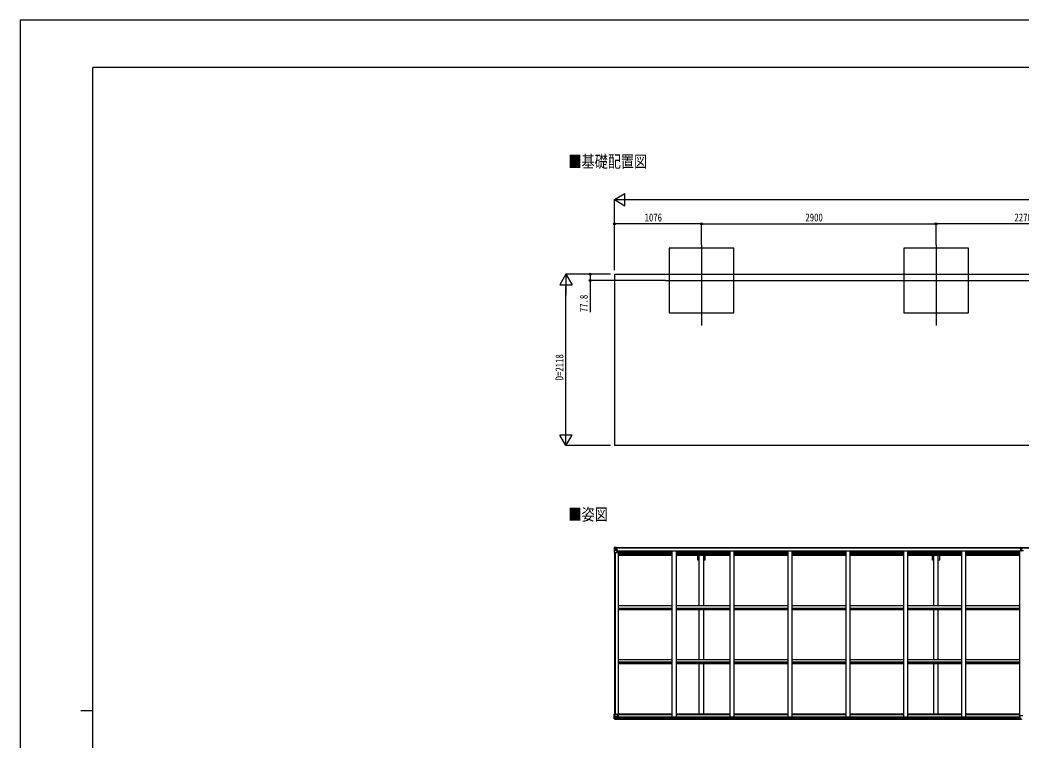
# Model space of a CAD drawing. Units: millimetres, scale not verified. Extents: x -12615 to 12615, y -8910 to 8910.
# Drawn here: x -12615 to -228, y 0 to 8910 of the extents above; entities that cross this region are included whole.
import ezdxf
from ezdxf.enums import TextEntityAlignment as Align

# ---------------------------------------------------------------- set-up
doc = ezdxf.new("R2010")
doc.units = ezdxf.units.MM
doc.header["$LTSCALE"] = 30
for name, color, linetype in [('0-2_USER1', 3, 'Continuous'), ('0-3_YKK_12', 2, 'Continuous'), ('0-4_YKK_13', 4, 'Continuous'), ('0-5_YKK_A1', 4, 'Continuous'), ('0-6_YKK_D', 6, 'Continuous'), ('0-7_YKK_ZWAK', 7, 'Continuous')]:
    doc.layers.add(name, color=color, linetype=linetype)
doc.styles.add('ＭＳ ゴシック', font='')
doc.styles.get('ＭＳ ゴシック').set_extended_font_data('MS Gothic')

msp = doc.modelspace()

# ---------------------------------------------------------------- linework, layer by layer
at = {"layer": '0-3_YKK_12'}
for p, q in [((-4189.77, 6130.23), (-4189.77, 5135.06)), ((-1289.77, 6130.23), (-1289.77, 5135.06)), ((-4635.21, 5690.14), (4726.37, 5690.14))]:
    msp.add_line(p, q, dxfattribs=at)
at = {"layer": '0-4_YKK_13'}
for p, q in [((-5267.77, 2389.8), (-5267.77, 2389.76)), ((-5266.83, 2390.8), (-5266.83, 2390.8)), ((-5266.83, 2390.76), (-5266.83, 2390.8)), ((-5257.86, 2391.19), (-5265.78, 2390.71)), ((-5264.92, 2389.74), (-5264.93, 2389.68)), ((-5264.93, 2329.09), (-5264.93, 2389.68)), ((-5264.38, 2355.97), (-5260.24, 2368.06)), ((-5264.38, 2355.97), (-5257.77, 2355.76)), ((-5260.96, 2386.3), (-5263.69, 2389.97)), ((-5260.1, 2382.79), (-5257.77, 2382.85)), ((-5260.1, 2369.32), (-5260.1, 2382.79)), ((-5257.77, 2369.29), (-5260.1, 2369.32)), ((-5245.77, 2391.98), (-5257.77, 2391.19)), ((-5257.77, 2382.85), (-5245.77, 2382.85)), ((-5257.77, 2369.29), (-5245.77, 2369.29)), ((-5257.77, 2369.29), (-5257.77, 2369.29)), ((-5257.77, 2355.76), (-5233.77, 2355.76)), ((-5252.29, 2375.65), (-5252.29, 2374.69)), ((-5246.77, 2382.85), (-5245.77, 2382.85)), ((-5239.27, 2392.49), (-5245.77, 2392.09)), ((-5245.77, 2365.99), (-5245.77, 2392.09)), ((-5245.77, 2391.21), (-5239.27, 2391.6)), ((-5244.27, 2386.38), (-5245.77, 2386.38)), ((-5244.27, 2382.85), (-5245.77, 2382.85)), ((-5244.27, 2369.29), (-5245.77, 2369.29)), ((-5244.94, 2365.73), (-5234.59, 2364.08)), ((-5244.94, 2365.1), (-5244.94, 2365.73)), ((-5234.59, 2363.45), (-5244.94, 2365.1)), ((-5239.27, 2390.68), (-5244.27, 2390.59)), ((-5243.77, 2386.02), (-5244.27, 2386.02)), ((-5240.27, 2381.09), (-5244.27, 2381.09)), ((-5240.27, 2372.89), (-5244.27, 2372.89)), ((-5244.16, 2384.72), (-5240.27, 2384.72)), ((-5243.77, 2387.05), (-5243.77, 2385.09)), ((-5235.77, 2387.05), (-5243.77, 2387.05)), ((-5235.77, 2387.02), (-5243.77, 2387.02)), ((-5233.77, 2385.18), (-5243.77, 2385.09)), ((-5243.77, 2384.93), (-5243.77, 2385.09)), ((-5243.77, 2385.09), (-5243.77, 2385.09)), ((-5240.27, 2364.99), (-5240.27, 2384.96)), ((-5239.27, 2391.6), (-5239.27, 2392.49)), ((-5239.27, 2391.09), (-5239.27, 2391.6)), ((-5239.27, 2391.09), (-5239.27, 2390.68)), ((-5239.27, 2390.68), (-5239.27, 2389.86)), ((-5234.59, 2364.08), (-5234.59, 2363.45)), ((-5234.32, 2364), (-5230.27, 2363.97)), ((-5234.27, 2390.29), (-5234.27, 2389.86)), ((-5233.97, 2390.29), (-5234.27, 2390.29)), ((-5233.97, 2390.29), (-5232.28, 2389.86)), ((-5233.77, 2386.79), (-5228.77, 2386.79)), ((-5233.77, 2385.18), (-5233.77, 2386.79)), ((-5233.77, 2330.09), (-5233.77, 2363.19)), ((-5229.27, 2363.96), (-5230.27, 2363.97)), ((-5230.27, 2362.23), (-5229.27, 2362.24)), ((-5229.27, 2347.74), (-5229.27, 2363.96)), ((-5228.77, 2387.72), (-5228.77, 2386.79)), ((-5228.77, 2386.79), (-5227.77, 2386.79)), ((-5227.77, 2386.79), (-5227.77, 2387.72)), ((-5227.77, 2386.79), (-5227.77, 2385.22)), ((-5227.77, 2385.11), (-5227.77, 2385.22)), ((-243.02, 2359.02), (-236.02, 2359.08)), ((-243.02, 2357.64), (-236.02, 2357.58)), ((-243.02, 2347.74), (-243.02, 2357.14)), ((-241.02, 2390.08), (-236.17, 2390.37)), ((-241.02, 2387.07), (-241.02, 2390.08)), ((-236.02, 2387.38), (-241.02, 2387.07)), ((-241.02, 2385.58), (-241.02, 2387.07)), ((-240.02, 2384.58), (-236.02, 2384.58)), ((-240.02, 2382.75), (-240.02, 2384.58)), ((-240.02, 2382.75), (-236.02, 2382.68)), ((-240.02, 2379.14), (-240.02, 2382.75)), ((-240.02, 2379.14), (-236.02, 2379.08)), ((-240.02, 2370.91), (-240.02, 2379.14)), ((-240.02, 2370.91), (-236.02, 2370.87)), ((-240.02, 2359.04), (-240.02, 2370.91)), ((-236.17, 2390.37), (-234.52, 2390.47)), ((-234.52, 2387.47), (-236.02, 2387.38)), ((-236.02, 2384.58), (-236.02, 2387.38)), ((-236.02, 2384.58), (-236.02, 2373.86)), ((-236.02, 2373.86), (-233.02, 2373.86)), ((-236.02, 2366.79), (-236.02, 2373.86)), ((-236.02, 2366.79), (-233.02, 2366.79)), ((-236.02, 2357.15), (-236.02, 2366.79)), ((-236.02, 2357.15), (-233.02, 2357.15)), ((-236.02, 2350.08), (-236.02, 2357.15)), ((-234.52, 2390.47), (-234.52, 2387.47)), ((-228.02, 2387.07), (-234.52, 2387.47)), ((-233.02, 2384.58), (-229.02, 2384.58)), ((-233.02, 2384.58), (-233.02, 2373.86)), ((-233.02, 2382.68), (-229.02, 2382.68)), ((-233.02, 2366.79), (-233.02, 2373.86)), ((-233.02, 2357.15), (-233.02, 2366.79)), ((-226.02, 2358.52), (-233.02, 2358.58)), ((-233.02, 2350.08), (-233.02, 2357.15)), ((-229.02, 2382.68), (-229.02, 2384.58)), ((-229.02, 2359.04), (-229.02, 2370.87)), ((-228.02, 2385.58), (-228.02, 2387.07)), ((-5264.93, 2329.09), (-5234.77, 2329.09)), ((-5229.27, 2352.09), (-5233.77, 2352.09)), ((-236.02, 2350.08), (-233.02, 2350.08)), ((-236.02, 2350.08), (-236.02, 2347.74)), ((-233.02, 2350.08), (-233.02, 2347.74)), ((-5267.77, 333.11), (-5234.77, 333.11)), ((-5267.77, 272.4), (-5267.77, 333.11)), ((-5266.83, 271.45), (-5266.83, 271.4)), ((-5257.86, 271.02), (-5265.78, 271.49)), ((-5264.92, 333.11), (-5264.92, 272.53)), ((-5264.92, 272.46), (-5264.92, 272.53)), ((-5264.38, 306.23), (-5257.77, 306.45)), ((-5264.38, 306.23), (-5260.24, 294.15)), ((-5260.96, 275.9), (-5263.69, 272.24)), ((-5257.77, 292.91), (-5260.1, 292.88)), ((-5260.1, 292.88), (-5260.1, 279.41)), ((-5260.1, 279.41), (-5257.77, 279.35)), ((-5257.77, 306.45), (-5233.77, 306.45)), ((-5257.77, 292.91), (-5257.77, 292.91)), ((-5245.77, 292.91), (-5257.77, 292.91)), ((-5257.77, 279.36), (-5245.77, 279.36)), ((-5245.77, 270.23), (-5257.77, 271.01)), ((-5253.25, 286.55), (-5253.25, 287.51)), ((-5245.77, 296.9), (-5239.27, 296.9)), ((-5245.77, 296.9), (-5245.77, 270.11)), ((-5234.59, 298.76), (-5244.94, 297.1)), ((-5244.94, 297.1), (-5244.94, 296.9)), ((-5242.24, 296.9), (-5234.59, 298.12)), ((-5239.27, 296.9), (-5230.27, 296.87)), ((-5239.27, 269.72), (-5239.27, 275.66)), ((-5230.27, 275.09), (-5239.27, 275.03)), ((-5234.59, 298.12), (-5234.59, 298.76)), ((-5233.77, 332.11), (-5233.77, 299.02)), ((-5229.27, 295.96), (-5229.27, 275.8)), ((-250.27, 275.18), (-250.27, 307.5)), ((-250.27, 275.18), (-250.27, 275.15)), ((-218.27, 308.5), (-249.27, 308.5)), ((-240.27, 274.42), (-249.27, 274.47))]:
    msp.add_line(p, q, dxfattribs=at)
for points in [[(-5267.77, 2389.76), (-5267.77, 2329.09), (-5264.93, 2329.09)], [(-5266.83, 2390.8), (-5257.77, 2391.36), (-5245.77, 2392.09)], [(-5254.21, 2376.61), (-5255.17, 2376.61), (-5255.17, 2377.57), (-5254.21, 2377.57)], [(-5253.25, 2378.53), (-5253.25, 2379.49), (-5252.29, 2379.49), (-5252.29, 2378.53)], [(-5252.29, 2374.69), (-5253.25, 2374.69), (-5253.25, 2375.65)], [(-5251.33, 2377.57), (-5250.37, 2377.57), (-5250.37, 2376.61), (-5251.33, 2376.61)], [(-5239.27, 2391.09), (-5244.27, 2391.09), (-5244.27, 2365.63)], [(-5243.77, 2386.02), (-5235.77, 2386.02), (-5235.77, 2387.72)], [(-5228.77, 2385.06), (-5243.77, 2384.93), (-5243.77, 2384.93)], [(-5233.77, 2385.18), (-5233.77, 2385.17), (-5227.77, 2385.22)], [(-5230.27, 2363.97), (-5230.27, 2362.23), (-5233.77, 2362.22)], [(-236.02, 2358.58), (-243.02, 2358.52), (-243.02, 2359.02)], [(-236.02, 2357.08), (-243.02, 2357.14), (-243.02, 2357.64), (-243.02, 2358.52)], [(-234.52, 2390.47), (-228.02, 2390.08), (-228.02, 2387.07)], [(-233.02, 2379.08), (-229.02, 2379.08), (-229.02, 2382.68)], [(-233.02, 2370.87), (-229.02, 2370.87), (-229.02, 2379.08)], [(-233.02, 2359.08), (-226.02, 2359.02), (-226.02, 2358.52)], [(-233.02, 2357.58), (-226.02, 2357.64), (-226.02, 2357.14), (-233.02, 2357.08)], [(-5266.83, 271.4), (-5257.77, 270.85), (-5239.27, 269.72)], [(-5254.21, 284.63), (-5255.17, 284.63), (-5255.17, 285.59), (-5254.21, 285.59)], [(-5253.25, 287.51), (-5252.29, 287.51), (-5252.29, 286.55)], [(-5252.29, 283.67), (-5252.29, 282.71), (-5253.25, 282.71), (-5253.25, 283.67)], [(-5251.33, 285.59), (-5250.37, 285.59), (-5250.37, 284.63), (-5251.33, 284.63)], [(-5229.27, 275.8), (-5229.28, 275.7), (-5239.27, 275.66)], [(-233.77, 268.99), (-240.27, 269.38), (-240.27, 274.42)], [(-233.77, 268.99), (-227.27, 269.38), (-227.27, 274.42)]]:
    msp.add_lwpolyline(points, dxfattribs=at)
for centre in [(-5252.77, 2377.09), (-5252.77, 285.11)]:
    msp.add_circle(centre, 5.3, dxfattribs=at)
for centre, radius, start, end in [((-5266.77, 2389.8), 0.999, 93.4424, 179.95083), ((-5266.77, 2389.8), 1, 93.50017, 180.00079), ((-5266.77, 2389.76), 0.999, 93.4424, 179.95083), ((-5265.61, 2403.41), 12.7, 269.24466, 275.10311), ((-5263.64, 2389.8), 1.28, 131.17831, 182.45895), ((-5254.21, 2378.53), 0.96, 270, 0), ((-5254.21, 2375.65), 0.96, 0, 90), ((-5251.33, 2378.53), 0.96, 180, 270), ((-5251.33, 2375.65), 0.96, 90, 180), ((-5244.83, 2366.67), 0.937, 182.32209, 263.26766), ((-5244.83, 2366.03), 0.937, 182.32209, 263.26766), ((-5243.77, 2387.55), 0.5, 179.99802, 269.99691), ((-5243.77, 2387.52), 0.5, 180.00109, 270.00109), ((-5243.77, 2384.59), 0.5, 90.52895, 180.04464), ((-5243.76, 2384.42), 0.513, 91.88028, 181.04707), ((-5234.7, 2363.15), 0.937, 2.32209, 83.26766), ((-5234.7, 2362.52), 0.937, 2.32209, 83.26766), ((-5228.63, 2392.75), 7.69, 268.96999, 276.43426), ((-240.02, 2385.58), 1, 180, 270), ((-229.02, 2385.58), 1, 270, 0), ((-5234.77, 2330.09), 1, 270, 0), ((-5266.77, 272.44), 0.999, 180.04917, 266.5576), ((-5266.77, 272.4), 0.999, 180.04917, 266.5576), ((-5266.77, 272.4), 1, 179.99921, 266.49983), ((-5265.61, 258.79), 12.7, 84.89689, 90.75534), ((-5263.64, 272.41), 1.28, 177.54105, 228.82169), ((-5254.21, 286.55), 0.96, 270, 0), ((-5254.21, 283.67), 0.96, 0, 90), ((-5251.33, 286.55), 0.96, 180, 270), ((-5251.33, 283.67), 0.96, 90, 180), ((-5244.83, 296.17), 0.937, 96.73234, 129.06602), ((-5234.77, 332.11), 1, 0, 90), ((-5234.7, 299.69), 0.937, 276.73234, 357.67791), ((-5234.7, 299.05), 0.937, 276.73234, 357.67791), ((-249.27, 307.5), 1, 90, 180)]:
    msp.add_arc(centre, radius, start, end, dxfattribs=at)
for centre, major_axis, ratio, start_param, end_param in [((-5065.83, 2403.11), (201, 12.36), 0.060933, 3.13734627, 3.13784492), ((-5264.83, 2390.88), (2, 0.12), 0.060933, 3.13784492, 4.21192957), ((-5263.66, 2358.32), (0.85, 2.32), 0.403757, 2.3087461, 3.27440486), ((-5264.64, 2387.78), (-0.02, 3), 0.466854, 5.52348971, 6.15750234), ((-5262.97, 2382.71), (0.03, 5), 0.573921, 4.73206034, 5.51591357), ((-5261.51, 2369.34), (0, 3), 0.468246, 4.2703918, 4.70589714), ((-5339.52, 2382.85), (81.75, 0), 0.061163, 0, 0.00077247), ((-235.99, 2387.38), (0.18, -2.99), 0.008711, 3.14159265, 4.71132354), ((-407.89, 2376.86), (171.87, 10.52), 0.017422, 6.28211938, 6.28318482), ((-5264.83, 271.32), (2, -0.12), 0.060933, 2.07125573, 3.14534039), ((-5065.83, 259.09), (201, -12.36), 0.060933, 3.14534039, 3.14583904), ((-5263.66, 303.88), (0.85, -2.32), 0.403757, 3.00878045, 3.9744392), ((-5264.64, 274.42), (-0.02, -3), 0.466854, 0.12568297, 0.75969559), ((-5262.97, 279.49), (0.03, -5), 0.573921, 0.76727174, 1.55112496), ((-5261.5, 292.86), (0, -3), 0.468246, 1.57728817, 2.01279351), ((-5339.52, 279.36), (81.75, 0), 0.061163, 6.28241284, 6.28318531), ((-5230.27, 295.96), (1, -0.021), 0.906239, 0.01870467, 1.589501), ((-5230.27, 275.8), (1, 0.012), 0.707053, 4.70366366, 6.124411), ((-249.27, 275.18), (1, -0.012), 0.707053, 3.2044821, 4.7211143)]:
    msp.add_ellipse(centre, major_axis=major_axis, ratio=ratio, start_param=start_param, end_param=end_param, dxfattribs=at)
at = {"layer": '0-5_YKK_A1'}
for p, q in [((-5265.77, 5767.94), (5514.23, 5767.94)), ((-5265.77, 5767.94), (-5265.77, 3649.94)), ((5514.23, 3649.94), (-5265.77, 3649.94)), ((-5244.27, 2389.86), (-241.02, 2389.86)), ((-5244.27, 2387.72), (-241.02, 2387.72)), ((-228.02, 2389.86), (5492.73, 2389.86)), ((-228.02, 2387.72), (5492.73, 2387.72)), ((-5265.77, 2329.09), (-5265.77, 333.11)), ((-5256.07, 2329.09), (-5256.07, 333.11)), ((-5233.77, 2347.74), (-5220.77, 2347.74)), ((-5220.77, 2347.74), (-5220.77, 297.09)), ((-5220.77, 2334.06), (-4554.77, 2334.06)), ((-5220.77, 2325.67), (-4554.77, 2325.67)), ((-5220.77, 2317.47), (-4554.77, 2317.47)), ((-5220.77, 2313.54), (-4554.77, 2313.54)), ((-5220.77, 2308.46), (-4554.77, 2308.46)), ((-5220.77, 2295.45), (-4554.77, 2295.45)), ((-5213.27, 2334.06), (-5213.27, 2349.58)), ((-5213.27, 2349.58), (-266.27, 2349.58)), ((-4554.77, 2349.56), (-4554.77, 297.09)), ((-4504.77, 2349.56), (-4504.77, 297.09)), ((-4504.77, 2334.06), (-3838.77, 2334.06)), ((-4504.77, 2325.67), (-3838.77, 2325.67)), ((-4504.77, 2317.47), (-3838.77, 2317.47)), ((-4504.77, 2313.54), (-3838.77, 2313.54)), ((-4504.77, 2308.46), (-3838.77, 2308.46)), ((-4504.77, 2295.45), (-3838.77, 2295.45)), ((-4234.97, 2233.86), (-4234.97, 2290.13)), ((-4217.27, 2233.86), (-4234.97, 2233.86)), ((-4217.27, 1668.8), (-4217.27, 2290.13)), ((-4162.27, 1668.8), (-4162.27, 2290.13)), ((-4144.57, 2233.86), (-4162.27, 2233.86)), ((-4144.57, 2233.86), (-4144.57, 2290.13)), ((-3838.77, 2349.56), (-3838.77, 297.09)), ((-3788.77, 2349.56), (-3788.77, 297.09)), ((-3788.77, 2334.06), (-3122.77, 2334.06)), ((-3788.77, 2325.67), (-3122.77, 2325.67)), ((-3788.77, 2317.47), (-3122.77, 2317.47)), ((-3788.77, 2313.54), (-3122.77, 2313.54)), ((-3788.77, 2308.46), (-3122.77, 2308.46)), ((-3788.77, 2295.45), (-3122.77, 2295.45)), ((-3122.77, 2349.56), (-3122.77, 297.09)), ((-3072.77, 2349.56), (-3072.77, 297.09)), ((-3072.77, 2334.06), (-2406.77, 2334.06)), ((-3072.77, 2325.67), (-2406.77, 2325.67)), ((-3072.77, 2317.47), (-2406.77, 2317.47)), ((-3072.77, 2313.54), (-2406.77, 2313.54)), ((-3072.77, 2308.46), (-2406.77, 2308.46)), ((-3072.77, 2295.45), (-2406.77, 2295.45)), ((-2406.77, 2349.56), (-2406.77, 297.09)), ((-2356.77, 2349.56), (-2356.77, 297.09)), ((-2356.77, 2334.06), (-1690.77, 2334.06)), ((-2356.77, 2325.67), (-1690.77, 2325.67)), ((-2356.77, 2317.47), (-1690.77, 2317.47)), ((-2356.77, 2313.54), (-1690.77, 2313.54)), ((-2356.77, 2308.46), (-1690.77, 2308.46)), ((-2356.77, 2295.45), (-1690.77, 2295.45)), ((-1690.77, 2349.56), (-1690.77, 297.09)), ((-1640.77, 2349.56), (-1640.77, 297.09)), ((-1640.77, 2334.06), (-974.77, 2334.06)), ((-1640.77, 2325.67), (-974.77, 2325.67)), ((-1640.77, 2317.47), (-974.77, 2317.47)), ((-1640.77, 2313.54), (-974.77, 2313.54)), ((-1640.77, 2308.46), (-974.77, 2308.46)), ((-1640.77, 2295.45), (-974.77, 2295.45)), ((-1334.97, 2233.86), (-1334.97, 2290.13)), ((-1317.27, 2233.86), (-1334.97, 2233.86)), ((-1317.27, 1668.8), (-1317.27, 2290.13)), ((-1262.27, 1668.8), (-1262.27, 2290.13)), ((-1244.57, 2233.86), (-1262.27, 2233.86)), ((-1244.57, 2233.86), (-1244.57, 2290.13)), ((-974.77, 2349.56), (-974.77, 297.09)), ((-924.77, 2349.56), (-924.77, 297.09)), ((-924.77, 2334.06), (-258.77, 2334.06)), ((-924.77, 2325.67), (-258.77, 2325.67)), ((-924.77, 2317.47), (-258.77, 2317.47)), ((-924.77, 2313.54), (-258.77, 2313.54)), ((-924.77, 2308.46), (-258.77, 2308.46)), ((-924.77, 2295.45), (-258.77, 2295.45)), ((-266.27, 2334.06), (-266.27, 2349.58)), ((-258.77, 2347.74), (-258.77, 297.09)), ((-208.77, 2347.74), (-258.77, 2347.74)), ((-4554.77, 1668.8), (-5220.74, 1668.8)), ((-4554.77, 1639.06), (-5220.74, 1639.06)), ((-4554.77, 1634.51), (-5220.74, 1634.51)), ((-4554.77, 1621.5), (-5220.74, 1621.5)), ((-3838.77, 1668.8), (-4504.77, 1668.8)), ((-3838.77, 1639.06), (-4504.77, 1639.06)), ((-3838.77, 1634.51), (-4504.77, 1634.51)), ((-3838.77, 1621.5), (-4504.77, 1621.5)), ((-4217.27, 1001.81), (-4217.27, 1621.5)), ((-4162.27, 1001.81), (-4162.27, 1621.5)), ((-3122.77, 1668.8), (-3788.77, 1668.8)), ((-3122.77, 1639.06), (-3788.77, 1639.06)), ((-3122.77, 1634.51), (-3788.77, 1634.51)), ((-3122.77, 1621.5), (-3788.77, 1621.5)), ((-2406.77, 1668.8), (-3072.77, 1668.8)), ((-2406.77, 1639.06), (-3072.77, 1639.06)), ((-2406.77, 1634.51), (-3072.77, 1634.51)), ((-2406.77, 1621.5), (-3072.77, 1621.5)), ((-1690.77, 1668.8), (-2356.77, 1668.8)), ((-1690.77, 1639.06), (-2356.77, 1639.06)), ((-1690.77, 1634.51), (-2356.77, 1634.51)), ((-1690.77, 1621.5), (-2356.77, 1621.5)), ((-974.77, 1668.8), (-1640.77, 1668.8)), ((-974.77, 1639.06), (-1640.77, 1639.06)), ((-974.77, 1634.51), (-1640.77, 1634.51)), ((-974.77, 1621.5), (-1640.77, 1621.5)), ((-1317.27, 1001.81), (-1317.27, 1621.5)), ((-1262.27, 1001.81), (-1262.27, 1621.5)), ((-258.77, 1668.8), (-924.77, 1668.8)), ((-258.77, 1639.06), (-924.77, 1639.06)), ((-258.77, 1634.51), (-924.77, 1634.51)), ((-258.77, 1621.5), (-924.77, 1621.5)), ((-4554.77, 1001.81), (-5220.74, 1001.81)), ((-3838.77, 1001.81), (-4504.77, 1001.81)), ((-3122.77, 1001.81), (-3788.77, 1001.81)), ((-2406.77, 1001.81), (-3072.77, 1001.81)), ((-1690.77, 1001.81), (-2356.77, 1001.81)), ((-974.77, 1001.81), (-1640.77, 1001.81)), ((-258.77, 1001.81), (-924.77, 1001.81)), ((-4554.77, 972.07), (-5220.74, 972.07)), ((-4554.77, 967.52), (-5220.74, 967.52)), ((-4554.77, 954.51), (-5220.74, 954.51)), ((-3838.77, 972.07), (-4504.77, 972.07)), ((-3838.77, 967.52), (-4504.77, 967.52)), ((-3838.77, 954.51), (-4504.77, 954.51)), ((-4217.27, 333.26), (-4217.27, 954.51)), ((-4162.27, 333.26), (-4162.27, 954.51)), ((-3122.77, 972.07), (-3788.77, 972.07)), ((-3122.77, 967.52), (-3788.77, 967.52)), ((-3122.77, 954.51), (-3788.77, 954.51)), ((-2406.77, 972.07), (-3072.77, 972.07)), ((-2406.77, 967.52), (-3072.77, 967.52)), ((-2406.77, 954.51), (-3072.77, 954.51)), ((-1690.77, 972.07), (-2356.77, 972.07)), ((-1690.77, 967.52), (-2356.77, 967.52)), ((-1690.77, 954.51), (-2356.77, 954.51)), ((-974.77, 972.07), (-1640.77, 972.07)), ((-974.77, 967.52), (-1640.77, 967.52)), ((-974.77, 954.51), (-1640.77, 954.51)), ((-1317.27, 333.26), (-1317.27, 954.51)), ((-1262.27, 333.26), (-1262.27, 954.51)), ((-258.77, 972.07), (-924.77, 972.07)), ((-258.77, 967.52), (-924.77, 967.52)), ((-258.77, 954.51), (-924.77, 954.51)), ((-5241.03, 297.09), (-250.27, 297.09)), ((-5239.27, 271.32), (-240.27, 271.32)), ((-5229.27, 294.83), (-250.27, 294.83)), ((-5229.27, 279.22), (-250.27, 279.22)), ((-5220.77, 333.26), (-4554.77, 333.26)), ((-5220.77, 324.92), (-4554.77, 324.92)), ((-4504.77, 333.26), (-3838.77, 333.26)), ((-4504.77, 324.92), (-3838.77, 324.92)), ((-3788.77, 333.26), (-3122.77, 333.26)), ((-3788.77, 324.92), (-3122.77, 324.92)), ((-3072.77, 333.26), (-2406.77, 333.26)), ((-3072.77, 324.92), (-2406.77, 324.92)), ((-2356.77, 333.26), (-1690.77, 333.26)), ((-2356.77, 324.92), (-1690.77, 324.92)), ((-1640.77, 333.26), (-974.77, 333.26)), ((-1640.77, 324.92), (-974.77, 324.92)), ((-924.77, 333.26), (-258.77, 333.26)), ((-924.77, 324.92), (-258.77, 324.92))]:
    msp.add_line(p, q, dxfattribs=at)
for points in [[(-4589.77, 5290.14), (-3789.77, 5290.14), (-3789.77, 6090.14), (-4589.77, 6090.14)], [(-1689.77, 5290.14), (-889.77, 5290.14), (-889.77, 6090.14), (-1689.77, 6090.14)]]:
    msp.add_lwpolyline(points, close=True, dxfattribs=at)
at = {"layer": '0-6_YKK_D'}
for p, q in [((-5265.77, 6690.14), (-5135.86, 6765.14)), ((-5265.77, 5817.94), (-5265.77, 6691.14)), ((-5265.77, 6690.14), (-5135.86, 6615.14)), ((-5265.77, 6690.14), (-5005.96, 6690.14)), ((-5135.86, 6615.14), (-5135.86, 6765.14)), ((-5115.77, 6690.14), (5364.23, 6690.14)), ((-5265.77, 5817.94), (-5265.77, 6391.14)), ((-4189.77, 6390.14), (-5265.77, 6390.14)), ((-4189.77, 6130.23), (-4189.77, 6391.14)), ((-4189.77, 6130.23), (-4189.77, 6391.14)), ((-4189.77, 6390.14), (-1289.77, 6390.14)), ((-1289.77, 6130.23), (-1289.77, 6391.14)), ((-1289.77, 6130.23), (-1289.77, 6391.14)), ((980.23, 6390.14), (-1289.77, 6390.14)), ((-5865.77, 5767.94), (-5940.77, 5638.04)), ((-5315.77, 5767.94), (-5866.77, 5767.94)), ((-5865.77, 5767.94), (-5790.77, 5638.04)), ((-5865.77, 5767.94), (-5865.77, 5508.14)), ((-5315.77, 5767.94), (-5566.77, 5767.94)), ((-5940.77, 5638.04), (-5790.77, 5638.04)), ((-5865.77, 3799.94), (-5865.77, 5617.94)), ((-4635.21, 5690.14), (-5566.77, 5690.14)), ((-5865.77, 3649.94), (-5865.77, 3909.75)), ((-5865.77, 3649.94), (-5940.77, 3779.85)), ((-5790.77, 3779.85), (-5940.77, 3779.85)), ((-5865.77, 3649.94), (-5790.77, 3779.85)), ((-5315.77, 3649.94), (-5866.77, 3649.94))]:
    msp.add_line(p, q, dxfattribs=at)
msp.add_lwpolyline([(-5565.77, 5767.94), (-5565.77, 5690.14), (-5565.77, 5298.74)], dxfattribs=at)
for centre in [(-5265.77, 6390.14), (-4189.77, 6390.14), (-4189.77, 6390.14), (-1289.77, 6390.14), (-1289.77, 6390.14), (-5565.77, 5767.94), (-5565.77, 5690.14)]:
    msp.add_circle(centre, 12.75, dxfattribs=at)
at = {"layer": '0-7_YKK_ZWAK'}
for p, q in [((11685.06, 8325), (-11714.94, 8325)), ((-11714.94, -7575), (-11714.94, 8325)), ((-11864.94, 375), (-11714.94, 375))]:
    msp.add_line(p, q, dxfattribs=at)
msp.add_lwpolyline([(-12615, -8910), (12615, -8910), (12615, 8910), (-12615, 8910)], close=True, dxfattribs=at)

# ---------------------------------------------------------------- texts
at = {"layer": '0-2_USER1', "style": 'ＭＳ ゴシック', "width": 0.8}
for s, p in [('■基礎配置図', (-5834.2, 7042.67)), ('■姿図', (-5834.2, 2680.43))]:
    msp.add_text(s, height=148.5, dxfattribs=at).set_placement(p, align=Align.BOTTOM_LEFT)
at = {"layer": '0-6_YKK_D', "style": 'ＭＳ ゴシック', "width": 0.8}
for s, p in [('1076', (-4893.37, 6391.14)), ('2900', (-2905.37, 6391.14)), ('2270', (-320.37, 6391.14))]:
    msp.add_text(s, height=98.97, dxfattribs=at).set_placement(p, align=Align.BOTTOM_LEFT)
for s, p in [('77.8', (-5566.77, 5299.74)), ('D=2118', (-5866.77, 4456.94))]:
    msp.add_text(s, height=98.97, rotation=90, dxfattribs=at).set_placement(p, align=Align.BOTTOM_LEFT)

doc.saveas('drawing.dxf')
